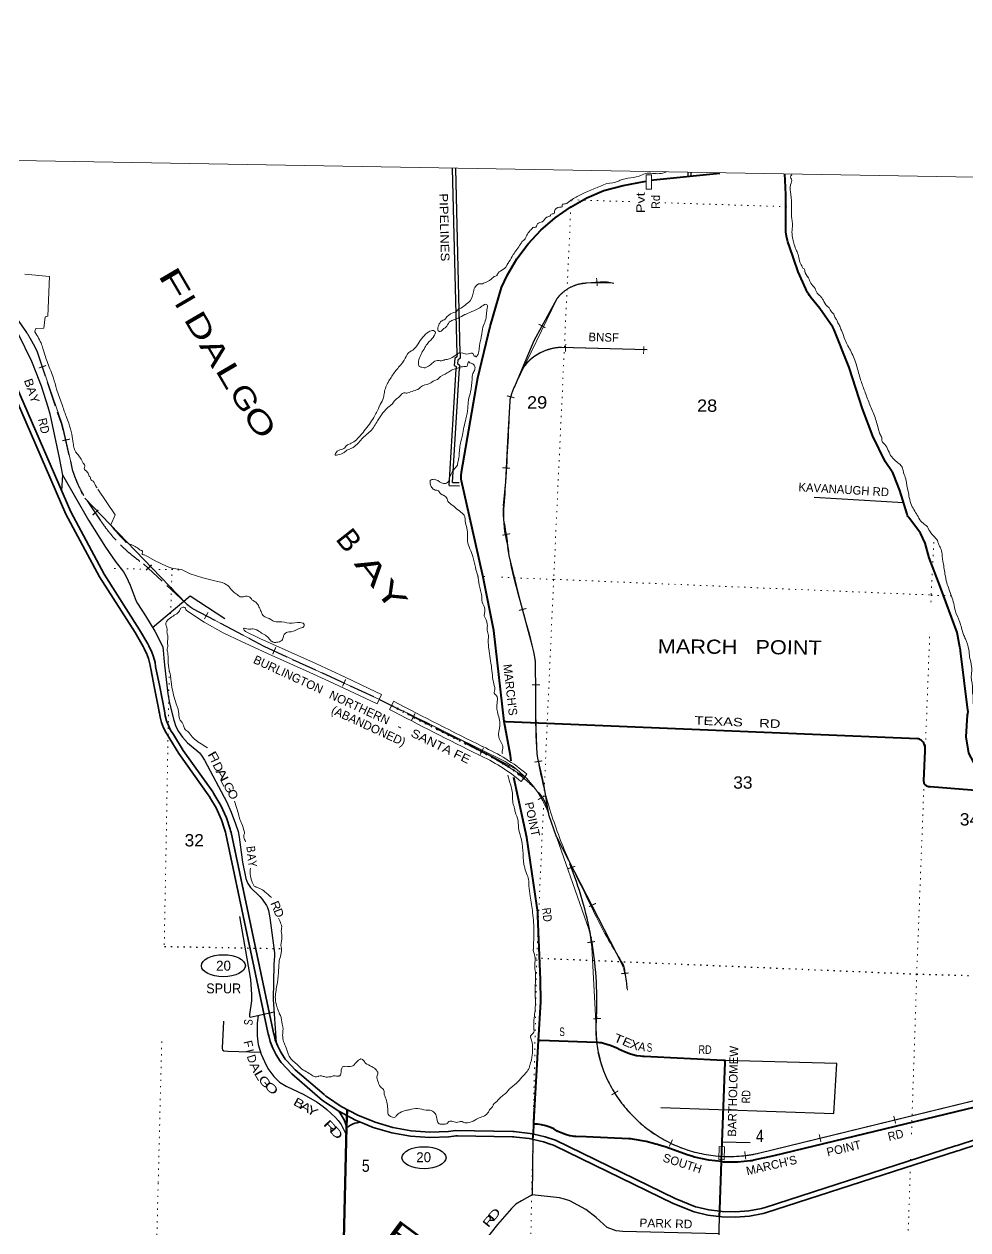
# Model space of a CAD drawing. Header units: feet. Extents: x -493433 to -244333, y 184684 to 373072.
# Drawn here: x -391363 to -377997, y 355747 to 372822 of the extents above; entities that cross this region are included whole.
import ezdxf
from ezdxf.enums import TextEntityAlignment as Align

# ---------------------------------------------------------------- set-up
doc = ezdxf.new("R2010")
doc.units = ezdxf.units.FT
doc.header["$LTSCALE"] = 60
doc.linetypes.add('DOTTED', pattern=[1.5, 0.3, -1.2])
doc.linetypes.add('LONG_DASHED', pattern=[7.5, 6, -1.5])
for name, color, linetype, lineweight in [('17', 7, 'Continuous', 25), ('23', 7, 'Continuous', 70), ('26', 7, 'Continuous', 40), ('27', 7, 'Continuous', 13), ('29', 7, 'Continuous', 25), ('30', 7, 'Continuous', 13), ('34', 7, 'Continuous', 13), ('39', 7, 'Continuous', 13), ('4', 7, 'Continuous', 13), ('41', 7, 'Continuous', 13), ('46', 7, 'Continuous', 25), ('6', 7, 'DOTTED', 25), ('63', 7, 'Continuous', 25), ('7', 7, 'DOTTED', 13)]:
    doc.layers.add(name, color=color, linetype=linetype, lineweight=lineweight)
doc.layers.add('42', color=7, linetype='Continuous')

msp = doc.modelspace()

# ---------------------------------------------------------------- linework, layer by layer
at = {"layer": '17'}
for centre, major_axis in [((-388541.35, 359487.64), (311.93, 0.65)), ((-385699.83, 356769.08), (311.92, 0.64))]:
    msp.add_ellipse(centre, major_axis=major_axis, ratio=0.500121, dxfattribs=at)
at = {"layer": '23', "lineweight": 35}
msp.add_line((-381851.57, 356074.11), (-381853.83, 356075.02), dxfattribs=at)
for points in [[(-386907.06, 357426.89), (-387136.11, 357581.06), (-387573.66, 357958.27), (-387724.37, 358118.68), (-387737.81, 358137.02), (-387794.27, 358225.31), (-387841.2, 358319.01), (-387878.08, 358417.11), (-387898.08, 358493.9), (-387905.74, 358523.29), (-387910.11, 358543.9), (-388506.81, 361357.03), (-388511.47, 361379), (-388520.56, 361407.03), (-388569.59, 361555.55), (-388645.21, 361723.25), (-388723.35, 361857.13), (-388743.12, 361891), (-388754.63, 361907.13), (-389172.71, 362492.92), (-389297.76, 362699.48), (-389313.89, 362726.13), (-389329.07, 362749.48), (-389353.27, 362786.81), (-389389.48, 362858), (-389418.05, 362932.58), (-389438.66, 363009.74), (-389447.16, 363063.63), (-389449.83, 363080.56), (-389456.38, 363113.63), (-389517.22, 363420.73), (-389570.49, 363692.6), (-389574.38, 363712.47), (-389579.41, 363742.6), (-389583.2, 363765.31), (-389602.47, 363840.71), (-389629.51, 363913.67), (-389651.66, 363958.41), (-389663.51, 363982.36), (-389678.39, 364008.41), (-389791.6, 364206.63), (-390294.73, 364994.48), (-390770.94, 365882.77), (-391546.2, 367669.43)], [(-384145.67, 357101.59), (-384198.12, 357113.65), (-384389.93, 357137.01), (-384422.1, 357140.92), (-384439.93, 357141.18), (-385251.54, 357152.81), (-385352.41, 357142), (-385616.37, 357132.93), (-385879.82, 357151.5), (-386139.89, 357197.5), (-386393.73, 357270.45), (-386638.55, 357369.52), (-386871.68, 357493.64), (-387065.56, 357624.57), (-387090.6, 357641.48), (-387115.56, 357663.02), (-387524.25, 358015.56), (-387640.38, 358139.1), (-387663.81, 358164.03), (-387681.44, 358189.1), (-387728.5, 358262.67), (-387771.88, 358349.3), (-387805.97, 358439.99), (-387824.1, 358509.6), (-387831.67, 358538.63), (-387836.11, 358559.6), (-388432.8, 361372.72), (-388438.11, 361397.75), (-388446.18, 361422.72), (-388499.09, 361583), (-388577.96, 361757.92), (-388660.1, 361898.63), (-388680.18, 361933.03), (-388691.31, 361948.63), (-389109.48, 362534.55), (-389248.18, 362763.66), (-389248.59, 362764.23), (-389287.73, 362824.59), (-389320.35, 362888.72), (-389346.08, 362955.91), (-389364.65, 363025.41), (-389375.85, 363096.48), (-389443, 363435.35), (-389500.25, 363727.61), (-389509.02, 363780.18), (-389530.25, 363863.25), (-389560.04, 363943.64), (-389585.79, 363995.65), (-389597.58, 364019.45), (-389612.54, 364045.65), (-389726.83, 364245.77), (-390229.42, 365032.77), (-390702.8, 365915.77), (-391478.04, 367700.79)], [(-386795.26, 357202.74), (-386803.56, 357227.74), (-386811.33, 357255.34), (-386831.55, 357306.1), (-386856.97, 357354.48), (-386887.3, 357399.93), (-386907.06, 357426.89)], [(-386600.07, 357272.44), (-386670.56, 357300.97), (-386791.37, 357365.3), (-386907.06, 357426.89)], [(-386795.26, 357202.74), (-386771.52, 357207.5), (-386768.22, 357210.21), (-386740.21, 357228.69), (-386710.42, 357244.15), (-386679.18, 357256.41), (-386646.83, 357265.34), (-386613.73, 357270.83), (-386600.07, 357272.44)], [(-377867.64, 356955.69), (-378095.56, 356881.8), (-378120.56, 356873.7), (-378145.56, 356866.04), (-380860.95, 355986.87), (-380894.49, 355979.11), (-381088.75, 355942.4), (-381285.79, 355926.19), (-381483.45, 355930.67), (-381679.55, 355955.78), (-381871.95, 356001.26), (-382172.33, 356121.21), (-383847.14, 356936.85), (-383867.77, 356946.9), (-383897.14, 356956.48), (-384006.04, 356991.98), (-384211.18, 357039.13), (-384395.14, 357061.54), (-384426.24, 357065.32), (-384445.14, 357065.59), (-385227.62, 357076.8), (-385248.24, 357077.1), (-385277.62, 357073.95), (-385345.86, 357066.63), (-385617.73, 357057.29), (-385889.08, 357076.42), (-386156.95, 357123.8), (-386418.4, 357198.93), (-386600.07, 357272.44)], [(-381853.83, 356075.02), (-382141.66, 356190.42), (-383839.02, 357017.04), (-383985.26, 357064.72), (-384145.67, 357101.59)], [(-381512.15, 356010.48), (-381478.66, 356006.17), (-381288.92, 356001.78), (-381099.77, 356017.25), (-380919.52, 356051.22), (-380889.09, 356058.62), (-380869.52, 356064.95), (-378172.62, 356936.81), (-378147.62, 356944.34), (-378122.62, 356952.45), (-377887.17, 357028.78), (-377619.31, 357085.52), (-377475.99, 357100.49)], [(-381512.15, 356010.48), (-381666.89, 356030.37), (-381851.57, 356074.12), (-381853.83, 356075.02)]]:
    msp.add_lwpolyline(points, dxfattribs=at)
at = {"layer": '23'}
for points in [[(-386795.26, 357202.74), (-386792.09, 357335.3), (-386789.34, 357449.8)], [(-387032.79, 354057.33), (-386992.34, 354111.93), (-386949.06, 354185.29), (-386913.7, 354262.77), (-386886.62, 354343.53), (-386868.13, 354426.67), (-386858.44, 354511.29), (-386857.88, 354571.45), (-386857.65, 354596.44), (-386857.05, 354621.45), (-386795.26, 357202.74)]]:
    msp.add_lwpolyline(points, dxfattribs=at)
at = {"layer": '26'}
for p, q in [((-379890.57, 368492.57), (-379911.79, 368533.12)), ((-381486.79, 356714.69), (-381485.86, 356740.54))]:
    msp.add_line(p, q, dxfattribs=at)
at = {"layer": '26', "lineweight": 13}
msp.add_line((-381517.58, 356926.66), (-381517.55, 356927.37), dxfattribs=at)
at = {"layer": '26'}
for points in [[(-382476.29, 370614.06), (-382449.78, 370616.8), (-381508.1, 370713.96)], [(-384562.14, 362944.84), (-384562.9, 362948.93), (-384710.88, 364235.59), (-384861.19, 364989.34), (-385015.39, 365682.65), (-385166.84, 366353.77), (-385171.24, 366373.28), (-385175.55, 366403.77), (-385175.71, 366419.55), (-385174.77, 366429.52), (-385167.74, 366471.19), (-385166.32, 366479.52), (-384939.49, 367812.28), (-384761.51, 368541.6), (-384604.37, 369094.08), (-384519.08, 369271.54), (-384382.91, 369499.1), (-384223.69, 369711.17), (-384043.18, 369905.44), (-383843.35, 370079.78), (-383626.39, 370232.28), (-383394.68, 370361.26), (-383150.76, 370465.31), (-382878.41, 370535.9), (-382579.55, 370593.89), (-382551.28, 370599.37)], [(-379911.79, 368533.11), (-380094.53, 368794.59), (-380218.95, 368952.82), (-380238.57, 368977.77), (-380254.8, 369002.82), (-380266.97, 369023.26), (-380281.87, 369048.3), (-380293.15, 369073.26), (-380401.49, 369313.04), (-380529.18, 369687.96), (-380537.58, 369712.65), (-380545.93, 369737.96), (-380553.1, 369759.71), (-380566.46, 369818.55), (-380573.6, 369878.47), (-380574.44, 369938.81), (-380574.85, 370404.13), (-380582.37, 370610.99), (-380588.93, 370698.19)], [(-379067.78, 366482.91), (-379166.32, 366629.29), (-379342.95, 366988.16), (-379490.41, 367376.41), (-379680.22, 367961.84), (-379890.57, 368492.56)], [(-379043.75, 366436.96), (-379056.33, 366457.89), (-379066.65, 366480.01), (-379067.8, 366482.91)], [(-378857.88, 365880.36), (-378961.07, 366217.02), (-379043.74, 366436.96)], [(-378835.27, 365833.98), (-378838.5, 365838.6), (-378846.41, 365851.82), (-378852.89, 365865.79), (-378857.87, 365880.37)], [(-377627.26, 361951.06), (-377840.91, 362232.73), (-377982.09, 362497.61), (-378023.37, 362729.06), (-378001.2, 363041.18), (-377999.38, 363056.67), (-377999.35, 363056.86), (-377994.68, 363087.08), (-377997.17, 363106.86), (-378102.83, 363948.3), (-378108.53, 363993.71), (-378109.41, 363998.3), (-378149.2, 364206.84), (-378389.38, 364860.46), (-378544.47, 365263.07), (-378601.01, 365469.78), (-378667.82, 365613.64), (-378835.27, 365833.97)], [(-377650.88, 361952.84), (-378530.99, 362019.17), (-378555.96, 362021.05), (-378580.99, 362031.76), (-378583.91, 362033.58), (-378590.67, 362038.85), (-378596.84, 362044.8), (-378602.36, 362051.36), (-378607.16, 362058.46), (-378611.19, 362066.03), (-378614.41, 362073.97), (-378616.78, 362082.21), (-378618.28, 362090.65), (-378618.89, 362099.2), (-378618.6, 362107.76), (-378603.16, 362531.98), (-378602.24, 362557.36), (-378601.98, 362581.98), (-378602.65, 362589.87), (-378605.25, 362603.5), (-378609.27, 362616.77), (-378614.65, 362629.56), (-378621.34, 362641.71), (-378629.26, 362653.09), (-378638.33, 362663.59), (-378648.45, 362673.08), (-378659.5, 362681.46), (-378671.37, 362688.64), (-378683.92, 362694.54), (-378697.02, 362699.09), (-378710.53, 362702.25), (-384536.87, 362943.79), (-384562.14, 362944.84)], [(-384463.69, 362390.22), (-384472.94, 362463.59), (-384562.14, 362944.84)], [(-384075.82, 358431.53), (-384043.79, 358975.63), (-384050.2, 359290.76), (-384085.94, 360194.75), (-384086.94, 360219.91), (-384089.66, 360244.75), (-384100.43, 360343.19), (-384244.35, 361303.62), (-384426.13, 362154.53)], [(-384145.81, 357242.48), (-384144.23, 357269.27), (-384075.82, 358431.53)], [(-381485.86, 356740.54), (-381436.14, 358121.62), (-381435.31, 358144.68), (-381460.24, 358145.89), (-382581.3, 358200.41), (-382602.36, 358201.44), (-382631.3, 358205.56), (-382689.24, 358213.8), (-382777.23, 358235.9), (-382862.42, 358267.08), (-382943.89, 358306.99), (-382955.58, 358313.62), (-383062.69, 358358.68), (-383158.68, 358387.69), (-383183.73, 358394.66), (-383208.68, 358396.21), (-383211.61, 358396.39), (-383236.51, 358399.72), (-383261.61, 358400.67), (-384053.77, 358430.69), (-384075.82, 358431.53)], [(-381486.79, 356714.69), (-381462.56, 356712.04), (-381256.55, 356711.2), (-381076.57, 356729.38), (-381051.49, 356731.91), (-381026.57, 356737.43), (-380742.14, 356800.48), (-377457.6, 357595.43)], [(-384156.47, 357026.55), (-384149.83, 357134.57), (-384145.79, 357219.27), (-384145.81, 357242.48)], [(-381486.79, 356714.69), (-381667.36, 356734.41), (-381868.7, 356778.07), (-381908.22, 356789.55), (-381941.22, 356799.14), (-381958.22, 356805.27), (-382286.51, 356923.76), (-382368.06, 356948.65), (-382391.05, 356955.67), (-382418.06, 356962.93), (-382551.64, 356998.86), (-382747.71, 357032.32), (-382772.63, 357036.58), (-382797.71, 357037.74), (-383404.41, 357065.91), (-383548.64, 357071.1), (-383573.63, 357072), (-383598.64, 357075.76), (-383635.91, 357081.36), (-383696.86, 357097.19), (-383755.83, 357119.3), (-383812.16, 357147.45), (-383861.01, 357178.34), (-383916.33, 357203.66), (-383973.99, 357223.07), (-384033.37, 357236.34), (-384093.81, 357243.32), (-384120.7, 357243.81), (-384145.81, 357242.48)], [(-381514.89, 355934.7), (-381511.15, 356038.17), (-381486.79, 356714.69)]]:
    msp.add_lwpolyline(points, dxfattribs=at)
at = {"layer": '26', "lineweight": 13}
for points in [[(-382551.28, 370599.37), (-382551.31, 370510.58), (-382551.31, 370485.45), (-382526.31, 370485.45), (-382501.3, 370485.45), (-382476.3, 370485.45), (-382476.3, 370510.58), (-382476.29, 370614.06)], [(-382551.28, 370599.37), (-382551.27, 370687.81), (-382476.28, 370687.8), (-382476.29, 370614.06)], [(-381442.65, 356923.48), (-381450.48, 356739.21), (-381525.41, 356742.4), (-381517.58, 356926.66)], [(-381442.8, 356923.49), (-381517.58, 356926.66), (-381517.73, 356926.67)]]:
    msp.add_lwpolyline(points, dxfattribs=at)
at = {"layer": '29'}
for p, q in [((-381963.71, 370721.78), (-381962.75, 370670.08)), ((-390818.92, 366436.03), (-390834.42, 366218.83)), ((-380174.26, 366122.42), (-378909.32, 366048.17)), ((-384156.47, 357026.55), (-384167.48, 356242.35)), ((-381078.19, 356980.89), (-381476.85, 356990.68)), ((-381632.09, 350998.15), (-381514.89, 355934.7))]:
    msp.add_line(p, q, dxfattribs=at)
for points in [[(-391827.15, 368731.18), (-391766.27, 368725.65), (-391727.68, 368717.07), (-391708.39, 368710.63), (-391646.22, 368672.03), (-391576.43, 368612.54), (-391532.6, 368566.93), (-391451.76, 368446.24), (-391257.83, 368048.97), (-391196.03, 367891.33), (-391123.14, 367700.45), (-391026.96, 367402.24), (-391000.94, 367305.81), (-390865.35, 366681.61), (-390818.92, 366436.03)], [(-390820.95, 366439.41), (-390449.8, 365799.3), (-390209.69, 365415.89), (-390075.79, 365217.25), (-389955.74, 365064.81), (-389919.42, 365001.27), (-389863.39, 364875.41), (-389775.79, 364651.67), (-389757.19, 364616.73), (-389646.37, 364441.19), (-389512.47, 364224.07), (-389415.5, 364043.91), (-389400.62, 363999.66), (-389394.19, 363958.91), (-389383.18, 363845.28), (-389376.8, 363743.18)], [(-389546.88, 364279.87), (-389013.37, 364724.92), (-388521.25, 364403.19)], [(-389376.8, 363743.18), (-389327.77, 363337.14), (-389302.01, 363203.95), (-389244.66, 362967.58), (-389216.27, 362875.8), (-389177.68, 362805.02), (-389121.94, 362725.67), (-389046.91, 362646.31), (-388916.14, 362534.77), (-388879.89, 362501.02), (-388851.83, 362464), (-388810.63, 362399.39), (-388492.03, 361803.48), (-388432, 361664.9), (-388367.36, 361498.6)], [(-388367.36, 361498.6), (-388330.88, 361387.33), (-388316.57, 361309.2), (-388270.4, 360953.5), (-388224.22, 360722.53), (-388210.81, 360683.84), (-388195.81, 360651.67), (-388154.96, 360597.8), (-388025.68, 360468.46), (-387992.15, 360430.75), (-387928.71, 360339.12), (-387914.98, 360310.65), (-387902.12, 360272.04), (-387882.54, 360168.2), (-387817.89, 359669.3), (-387818.51, 359628.62), (-387827.13, 359507.62), (-387836.36, 359008.72), (-387791.57, 358398.49)], [(-388312.55, 360185.07), (-388157.4, 359292.33), (-388143.26, 359078.46), (-388144.73, 358992.83), (-388170.52, 358796.52), (-388171.13, 358769.61), (-388161.14, 358758.18), (-387823.45, 358832.86)], [(-388048.38, 358783.12), (-388061.79, 358673.1), (-388063.93, 358589.44), (-388061.79, 358492.93), (-388055.36, 358411.43), (-388046.78, 358370.67), (-388008.2, 358235.56), (-387961.03, 358130.46), (-387913.87, 358033.95), (-387870.99, 357973.89), (-387828.11, 357920.27), (-387744.51, 357840.92), (-387652.32, 357783), (-387399.35, 357662.89), (-387210.7, 357555.66), (-387127.09, 357495.61), (-387077.79, 357452.71), (-386953.45, 357336.89), (-386917, 357294), (-386871.98, 357238.23), (-386803.38, 357096.67)], [(-388537.48, 358703.32), (-388559.15, 358321.35), (-388552.99, 358297.94), (-388535.57, 358284.89), (-388477.69, 358276.31), (-388016.07, 358263.12)], [(-382345.09, 357478.14), (-379896.4, 357394.74), (-379851.13, 358102.79), (-381435.31, 358144.68)], [(-384167.48, 356242.35), (-384318.54, 356159.47), (-384401.37, 356110.73), (-384459.85, 356052.23), (-384657.31, 355823.41), (-384839.05, 355596.02), (-384961.73, 355418.48), (-385020.15, 355294.31), (-385049.44, 355208.86), (-385103.18, 354838.04), (-385234.61, 353878), (-385239.48, 353795.12), (-385229.74, 353702.5), (-385187.66, 353532.28), (-385014.78, 352725.54), (-384941.01, 352452.05), (-384700.39, 351713.18)], [(-381520.71, 355689.43), (-382885.34, 355724.31), (-382978.54, 355735.35), (-383106.24, 355782.88), (-383261.08, 355922.49), (-383407.34, 356037.6), (-383632.09, 356158.73), (-383709.45, 356183.85), (-383782.54, 356203.35), (-384167.48, 356242.35)]]:
    msp.add_lwpolyline(points, dxfattribs=at)
at = {"layer": '34'}
for p, q in [((-391795.37, 369120.49), (-391328.08, 368456.57)), ((-383011.72, 369153.14), (-383397.05, 369157.71)), ((-383814.22, 368937.54), (-384402.8, 367716.61)), ((-391282.31, 368381.01), (-391211.55, 368253.06)), ((-391179.21, 368183.79), (-390824.77, 367156.05)), ((-390803.17, 367080.17), (-390679.93, 366517.44)), ((-390656.19, 366442.41), (-390539.81, 366167.91)), ((-390501.72, 366110.65), (-389065.84, 364616.21)), ((-383917.04, 361583.56), (-383365.44, 360006.68)), ((-382859.81, 359455.69), (-382819.48, 359141.04))]:
    msp.add_line(p, q, dxfattribs=at)
at = {"layer": '34', "lineweight": 25}
for p, q in [((-382538.4, 368208.45), (-383758.45, 368242.05)), ((-384522.47, 365461.26), (-384513.38, 365410.61)), ((-383822.97, 361315.01), (-383929.87, 361624.26)), ((-383822.97, 361315.01), (-382891.26, 359505.94)), ((-383335.09, 359897.11), (-383332.45, 359883.76))]:
    msp.add_line(p, q, dxfattribs=at)
for points in [[(-384403.52, 367713.09), (-384401.89, 367716.17), (-384139.83, 368340.1), (-383813.38, 368936.98), (-383809.03, 368942.69), (-383803.14, 368950.27), (-383797.08, 368957.67), (-383790.96, 368965.02), (-383784.61, 368972.28), (-383778.2, 368979.36), (-383771.68, 368986.35), (-383765, 368993.29), (-383758.2, 369000.02), (-383751.33, 369006.69), (-383744.3, 369013.2), (-383737.16, 369019.66), (-383729.94, 369025.91), (-383722.56, 369032.05), (-383715.12, 369038.1), (-383707.57, 369044.03), (-383699.9, 369049.74), (-383692.11, 369055.41), (-383684.26, 369060.91), (-383676.3, 369066.25), (-383668.27, 369071.43), (-383660.14, 369076.51), (-383651.93, 369081.47), (-383643.62, 369086.23), (-383635.23, 369090.87), (-383626.74, 369095.37), (-383618.18, 369099.75), (-383609.57, 369103.91), (-383600.88, 369107.96), (-383592.15, 369111.86), (-383583.29, 369115.59), (-383574.42, 369119.15), (-383565.44, 369122.62), (-383556.46, 369125.86), (-383547.35, 369129), (-383538.24, 369131.92), (-383529.08, 369134.72), (-383519.89, 369137.37), (-383510.59, 369139.85), (-383501.3, 369142.12), (-383491.98, 369144.29), (-383482.55, 369146.28), (-383473.18, 369148.11), (-383463.74, 369149.79), (-383454.23, 369151.23), (-383444.78, 369152.57), (-383435.26, 369153.75), (-383425.68, 369154.71), (-383416.14, 369155.56), (-383406.61, 369156.24), (-383396.99, 369156.71), (-383203.46, 369171.73), (-383107.04, 369170.43), (-383011.91, 369152.14)], [(-382538.38, 368209.45), (-383760.29, 368243.11), (-383762.9, 368243.02), (-383774.99, 368242.47), (-383787.18, 368241.66), (-383799.3, 368240.71), (-383811.37, 368239.47), (-383823.42, 368238.12), (-383835.54, 368236.47), (-383847.52, 368234.63), (-383859.46, 368232.61), (-383871.48, 368230.39), (-383883.35, 368227.87), (-383895.21, 368225.27), (-383907.01, 368222.38), (-383918.84, 368219.32), (-383930.5, 368216.05), (-383942.15, 368212.52), (-383953.73, 368208.86), (-383965.29, 368205), (-383976.7, 368200.87), (-383988.13, 368196.59), (-383999.44, 368192.12), (-384010.65, 368187.43), (-384021.75, 368182.54), (-384032.8, 368177.47), (-384043.79, 368172.26), (-384054.63, 368166.77), (-384065.4, 368161.14), (-384076.09, 368155.28), (-384086.69, 368149.28), (-384097.12, 368143.06), (-384107.46, 368136.71), (-384117.69, 368130.18), (-384127.82, 368123.41), (-384137.8, 368116.51), (-384147.73, 368109.42), (-384157.45, 368102.16), (-384167.11, 368094.71), (-384176.56, 368087.1), (-384185.95, 368079.36), (-384195.16, 368071.49), (-384204.28, 368063.39), (-384213.19, 368055.12), (-384221.97, 368046.78), (-384230.66, 368038.19), (-384239.15, 368029.54), (-384247.5, 368020.7), (-384255.68, 368011.66), (-384263.7, 368002.58), (-384271.59, 367993.33), (-384279.29, 367983.86), (-384286.84, 367974.35), (-384294.22, 367964.73), (-384301.42, 367954.9)], [(-384575.18, 365999.4), (-384539.82, 366341.97), (-384511.6, 366911.36), (-384480.35, 367480.83), (-384480.25, 367483.86), (-384480.06, 367487.75), (-384479.8, 367491.65), (-384479.46, 367495.54), (-384479.07, 367499.42), (-384478.62, 367503.29), (-384478.1, 367507.17), (-384477.48, 367511.02), (-384476.83, 367514.85), (-384476.1, 367518.71), (-384475.3, 367522.52), (-384474.44, 367526.32), (-384473.5, 367530.12), (-384472.51, 367533.89), (-384471.46, 367537.64), (-384470.3, 367541.38), (-384469.13, 367545.1), (-384467.88, 367548.78), (-384466.52, 367552.52), (-384466.12, 367554.18), (-384462.59, 367566.9), (-384458.81, 367579.5), (-384454.89, 367592.02), (-384450.69, 367604.57), (-384446.34, 367616.94), (-384441.74, 367629.27), (-384436.85, 367641.53), (-384431.86, 367653.66), (-384426.63, 367665.74), (-384421.11, 367677.76), (-384415.48, 367689.62), (-384409.65, 367701.4), (-384403.52, 367713.09)], [(-383926.2, 361607.76), (-384002.32, 362053.02), (-384041.11, 362227.63), (-384088.2, 362428.47), (-384095.83, 362495.1), (-384109.73, 362751.21), (-384113.97, 363007.53), (-384113.79, 363381.46), (-384119.33, 363755.36), (-384119.96, 363769.37), (-384121.02, 363784.94), (-384122.24, 363800.4), (-384123.72, 363815.84), (-384125.58, 363831.32), (-384142.57, 363930.8), (-384167.24, 364029), (-384337.25, 364662.39), (-384491.32, 365298.95), (-384513.38, 365411.39)], [(-381446.42, 356787.5), (-381404.95, 356786.48), (-381371.71, 356786.2), (-381338.24, 356786.59), (-381304.94, 356787.71), (-381271.73, 356789.21), (-381238.27, 356791.35), (-381205.13, 356794.01), (-381171.93, 356797.27), (-381138.73, 356801.31), (-381105.81, 356805.69), (-381072.81, 356810.66), (-381039.81, 356816.42), (-381007.09, 356822.52), (-380974.49, 356829.17), (-380964.05, 356831.56), (-375880.16, 358075.74), (-375681.56, 358119.63)], [(-383090.77, 357850.1), (-383077.77, 357824.47), (-383062.21, 357794.94), (-383046.33, 357765.69), (-383029.7, 357736.6), (-383012.79, 357707.97), (-382995.13, 357679.53), (-382977.2, 357651.54), (-382958.71, 357623.68), (-382939.73, 357596.32), (-382920.25, 357569.28), (-382900.44, 357542.52), (-382879.93, 357516.12), (-382859.08, 357489.99), (-382837.77, 357464.35), (-382816.13, 357438.99), (-382793.83, 357414.19), (-382771.21, 357389.65), (-382748.3, 357365.57), (-382724.87, 357341.81), (-382700.97, 357318.56), (-382676.56, 357295.62), (-382652.05, 357273.08), (-382626.88, 357251.11), (-382601.43, 357229.59), (-382575.65, 357208.34), (-382549.62, 357187.74), (-382522.9, 357167.51), (-382496.07, 357147.68), (-382468.83, 357128.55), (-382441.44, 357109.65), (-382413.38, 357091.28), (-382385.29, 357073.53), (-382356.89, 357056.23), (-382327.98, 357039.24), (-382298.88, 357023.09), (-382269.64, 357007.17), (-382239.97, 356991.95), (-382209.97, 356976.98), (-382179.95, 356962.81), (-382149.47, 356949.14), (-382118.88, 356935.9), (-382088.02, 356923.1), (-382056.95, 356911.14), (-382025.56, 356899.46), (-381994.1, 356888.37), (-381962.41, 356877.92), (-381930.67, 356868.09), (-381898.63, 356858.7), (-381866.51, 356849.74), (-381834.18, 356841.6), (-381801.75, 356833.89), (-381769.09, 356826.82), (-381736.32, 356820.17), (-381703.54, 356814.3), (-381670.66, 356808.85), (-381637.73, 356803.99), (-381604.55, 356799.79), (-381571.51, 356796.14), (-381448.99, 356786.37)]]:
    msp.add_lwpolyline(points, dxfattribs=at)
at = {"layer": '34'}
for points in [[(-388977.35, 364549.12), (-387969.69, 364014.95), (-386337.58, 363265.14), (-384548.42, 362379.18)], [(-383352.57, 359953.15), (-383323.44, 359750.42), (-383249.32, 358338.42)], [(-380964.28, 356832.55), (-375880.39, 358076.73), (-375673.5, 358122.45)]]:
    msp.add_lwpolyline(points, dxfattribs=at)
for centre, radius, start, end in [((-383373.55, 368607.9), 550.32, 92.44714, 143.20132), ((-391822.16, 368105.67), 606.01, 27.02328, 35.38336), ((-383737.51, 367359.11), 755.23, 152.00982, 165.13868), ((-384256.79, 367474.91), 224.62, 159.70614, 178.47905), ((-388201.84, 367861.62), 2716.16, 195.05614, 196.72054), ((-383895.4, 365869.39), 676.05, 178.19394, 185.72155), ((-388450.69, 365335.67), 946.58, 229.46892, 236.19466), ((-385009.11, 363720.28), 889.47, 2.25891, 7.16318), ((-392562.98, 348889.18), 15648.36, 57.99171, 65.87015), ((-385269.15, 361158.91), 1417.22, 17.43574, 59.43267), ((-382096.64, 360283.21), 1298.58, 192.29458, 194.72405), ((-383059.08, 359413.53), 203.68, 11.94705, 30.58608), ((-381377.62, 358697.44), 1910.15, 193.18034, 282.49723)]:
    msp.add_arc(centre, radius, start, end, dxfattribs=at)
at = {"layer": '34', "lineweight": 25}
for centre, radius, start, end in [((-383736.77, 367546.88), 695.63, 91.22881, 144.1471), ((-382713.89, 365913.07), 1864.16, 179.38171, 194.02613), ((-383092.87, 365908.87), 1485.04, 176.50508, 179.01627), ((-388936.08, 358846.47), 5698.69, 10.62409, 21.47875), ((-388208.09, 358987.85), 4957.27, 357.44319, 10.41209), ((-383302.07, 359327.87), 447.75, 17.71904, 23.43601), ((-381605.98, 358589.37), 1659.28, 173.86489, 207.09159)]:
    msp.add_arc(centre, radius, start, end, dxfattribs=at)
at = {"layer": '34', "linetype": 'DOTTED', "lineweight": 100}
for centre, radius, start, end in [((-358957.47, 415024.69), 58553.71, 242.31656, 243.70761), ((-385955.2, 360151.4), 2596.9, 49.86058, 65.99769)]:
    msp.add_arc(centre, radius, start, end, dxfattribs=at)
at = {"layer": '34'}
msp.add_ellipse((-402815.13, 328476.63), major_axis=(711.22, 38480.89), ratio=1, start_param=5.8019464, end_param=5.85553053, dxfattribs=at)
for points in [[(-384481.35, 367480.87), (-384540.82, 366342.06), (-384571.11, 365890.7)], [(-384568.08, 365801.99), (-384523.39, 365533.93), (-384492.31, 365298.76), (-384168.21, 364028.75), (-384126.58, 363831.19)], [(-384120.33, 363755.33), (-384114.98, 363007.53), (-384096.82, 362495.02)], [(-384089.2, 362428.34), (-384011.5, 362045.3), (-383901.51, 361652.47), (-383639.96, 360964), (-383422.95, 360514.66), (-383257.85, 360174.34), (-383059.29, 359806.72), (-382883.74, 359517.17)]]:
    msp.add_spline(points, degree=3, dxfattribs=at)
at = {"layer": '34', "lineweight": 25}
msp.add_spline([(-382875.56, 359464.13), (-382859.59, 359393.95), (-382834.79, 359269.39), (-382826.2, 359164.84)], degree=3, dxfattribs=at)
at = {"layer": '39'}
for p, q in [((-380492.43, 370689.09), (-380493.04, 370696.65)), ((-380325.63, 369324.78), (-380325.53, 369324.7)), ((-391063.22, 368678.31), (-391083.6, 368514.39)), ((-391062.81, 368673.37), (-391062.82, 368673.44)), ((-391212.58, 368473.8), (-391196.51, 368512.99)), ((-391083.75, 368516.25), (-391196.68, 368513.45)), ((-385205.19, 368163.86), (-385158.66, 368166.51)), ((-385286.78, 366502.8), (-385223.98, 366575.52)), ((-389250.85, 365112.43), (-389298.07, 365128.1)), ((-388559.58, 364915.74), (-388549.74, 364910.77)), ((-384841.46, 364450.05), (-384841.37, 364450.08)), ((-388226.73, 364223.44), (-388025.77, 364120.71)), ((-386303.38, 363330.3), (-386362.69, 363194.84)), ((-388385.07, 361819.5), (-388327.63, 361639.85)), ((-384148.9, 359734.59), (-384147.88, 359735.42))]:
    msp.add_line(p, q, dxfattribs=at)
for points in [[(-391063.06, 368679.07), (-391027.13, 368685.89), (-391005.73, 369248.51), (-391353.81, 369279.51)], [(-390330.46, 366253.37), (-390338.63, 366265.48), (-390353.71, 366289.2)], [(-390136.11, 365732.7), (-390074.17, 365873.58), (-390320.5, 366238.61)], [(-389298.07, 365128.1), (-389335.67, 365141.36), (-389517.62, 365225.54), (-389641.25, 365296.59)], [(-389251.23, 365112.78), (-389133.56, 365099.97), (-389012.23, 365037.88), (-388832.66, 364980.57), (-388659.88, 364936.68), (-388559.58, 364915.74)], [(-386361.91, 363194.68), (-386534.8, 363277), (-387048.12, 363519.23), (-387369.67, 363663.39), (-387864.42, 363886.07), (-388284.33, 364080.96), (-388545.09, 364200.19), (-388812.85, 364353.96), (-389064.32, 364517.29)], [(-388025.77, 364120.71), (-387667.59, 363962.96), (-387222.56, 363762.33), (-386816.76, 363574.49), (-386482.06, 363413.84), (-386303.69, 363331.05)]]:
    msp.add_lwpolyline(points, dxfattribs=at)
msp.add_arc((-388440.07, 367021.35), 2131.09, 217.19678, 226.18253, dxfattribs=at)
for points in [[(-383110.74, 370563.11), (-382947.04, 370598.88), (-382892.73, 370622.13), (-382852.54, 370630.4), (-382811.36, 370638.65), (-382654.62, 370669.66), (-382562.22, 370705.5), (-382363.02, 370705.27), (-382270.12, 370726.68)], [(-384952.59, 368115.97), (-384934.83, 368148.5), (-384924.71, 368185.69), (-384900.92, 368342.06), (-384884.67, 368410.2), (-384866.82, 368530.77), (-384831.75, 368620.53), (-384803.96, 368801.37), (-384800.94, 368833.58), (-384810.53, 368850.03), (-384879.91, 368825.97), (-384994.9, 368762.95), (-385103.34, 368715.88), (-385119.73, 368708.32), (-385214.12, 368658.8), (-385291.69, 368630.95), (-385341.09, 368600.2), (-385391.73, 368529.1), (-385428.91, 368502), (-385484.48, 368467.41), (-385498.22, 368479.96), (-385498.43, 368538.51), (-385483.07, 368578.41), (-385455.73, 368613.89), (-385400.29, 368644.45), (-385389.77, 368658.26), (-385298.72, 368730.1), (-385224.81, 368770.18), (-385216.31, 368784.04), (-385204.02, 368789.71), (-385136.22, 368827.96), (-385065.78, 368886.32), (-385047.07, 368903.9), (-384996.07, 369051.7), (-384989.34, 369073.7), (-384941.02, 369134.78), (-384926.66, 369142.4), (-384888.28, 369143.21), (-384857.71, 369152.35), (-384746.87, 369211.45), (-384689.03, 369254.05), (-384668.61, 369261.48), (-384662.13, 369275.42), (-384529.13, 369398.43), (-384526.93, 369404.42), (-384496.03, 369455.29), (-384436.18, 369557.52), (-384333.92, 369705.24), (-384304.38, 369746.71), (-384275.4, 369770.03), (-384245.17, 369833.69), (-384198.93, 369892.81), (-384169.58, 369928.22), (-384142.8, 369945.55), (-384128.74, 369943.09), (-384090.88, 369992.37), (-384058, 370011.53), (-384025.35, 370022.62), (-383958.76, 370087.15), (-383909.55, 370111.86), (-383905.07, 370125.85), (-383858.13, 370142.54), (-383850.26, 370173.07), (-383780.09, 370228.8), (-383742.39, 370236.56), (-383743.78, 370262.97), (-383694.16, 370277.08), (-383643.39, 370312.57), (-383619.61, 370329.23), (-383472.16, 370410.36), (-383110.74, 370563.11)], [(-380492.43, 370689.09), (-380508.35, 370656.83), (-380496.13, 370628.74), (-380507.78, 370548.21), (-380503.03, 370410.46), (-380494.04, 370230.48), (-380489.13, 370061.54), (-380480.65, 369981.13), (-380488.15, 369876.5), (-380475.56, 369776), (-380455.04, 369699.67), (-380425.42, 369613.33), (-380408.14, 369579.23), (-380356.98, 369413.55), (-380341.77, 369387.49), (-380333.61, 369368.42), (-380315.46, 369358.46), (-380308.3, 369334.36), (-380308.23, 369322.29), (-380255.45, 369230.04), (-380222.86, 369153.78), (-380162.12, 369077.66), (-380145.84, 369041.54), (-380125.54, 369005.44), (-380072.99, 368957.45), (-380048.64, 368917.35), (-379991.86, 368829.15), (-379955.46, 368793.13), (-379939.2, 368761.04), (-379897.73, 368717), (-379872.28, 368656.8), (-379847.94, 368619.71), (-379836.74, 368591.61), (-379806.27, 368536.45), (-379795.02, 368500.31)], [(-385223.98, 366575.52), (-385221.31, 366610.79), (-385210.59, 366660), (-385191.34, 366845.21), (-385171.21, 366928.78), (-385153.29, 367000.29), (-385133.5, 367114.94), (-385106.74, 367234.06), (-385079.88, 367384.63), (-385070.14, 367499.2), (-385040.45, 367615.58), (-385018.83, 367792.57), (-385006.25, 367872.94), (-384980.18, 367932.68), (-384977.41, 367956.83), (-384982.72, 367981.22), (-385000.19, 368003.98), (-385043.99, 368023.52), (-385051.93, 368027.81), (-385069.64, 368042.5), (-385089.79, 367978.53), (-385114.18, 367973.23), (-385191.19, 367963.54), (-385238.2, 367944.83), (-385309.53, 367922.85), (-385369.32, 367882.32), (-385488.67, 367809.35), (-385497.11, 367797.5), (-385552.3, 367775.01), (-385620.29, 367730.71), (-385748.96, 367682.26), (-385753.18, 367676.34), (-385827.15, 367634.25), (-385910.77, 367606.58), (-385943.35, 367597.51), (-385987.72, 367598.91), (-386041.65, 367552.15), (-386110.01, 367495.74), (-386152.03, 367442.56), (-386189.32, 367411.42), (-386357.2, 367204.7), (-386458.61, 367058.48), (-386535.29, 366994.27), (-386593.75, 366931.5), (-386722.4, 366818.44), (-386734.69, 366812.77), (-386808.47, 366776.73), (-386831.28, 366757.25), (-386919.18, 366721.65), (-386955.61, 366718.76), (-386927.65, 366774.42), (-386892.8, 366791.49), (-386819.14, 366823.5), (-386800.12, 366851.16), (-386767.23, 366870.32), (-386693.37, 366908.38), (-386622.82, 366970.78), (-386473.71, 367157.89), (-386410.23, 367252.81), (-386337.1, 367397.9), (-386330.62, 367411.82), (-386283.26, 367507.25), (-386267.28, 367567.32), (-386252.87, 367641.56), (-386222.02, 367725.39), (-386196.44, 367769.01), (-386156.02, 367836.38), (-386059.26, 367962.55), (-385998.4, 368037.36), (-385936.56, 368144.45), (-385930.13, 368156.36), (-385860.01, 368204.63), (-385784.59, 368293.11), (-385629.88, 368465.92), (-385566.79, 368482.11), (-385541.08, 368465.15), (-385561.16, 368403.2), (-385567.58, 368391.28), (-385644.94, 368304.88), (-385687.27, 368241.6), (-385771.16, 368074.64), (-385778.7, 368026.42), (-385754.3, 367967.1), (-385732.17, 367964.39), (-385696.12, 367955.19), (-385653.33, 367967.97), (-385595.49, 368010.57), (-385545.9, 368047.37), (-385509.17, 368060.35), (-385460.95, 368052.78), (-385416.15, 368065.51), (-385403.92, 368069.15), (-385342.99, 368081.37), (-385258.75, 368129.2), (-385205.19, 368163.86), (-385196.42, 368166.78)], [(-379795.04, 368504.33), (-379780.79, 368473.23), (-379735.89, 368347.76), (-379650.55, 368183.27), (-379573.08, 367986.56), (-379515.7, 367785.72), (-379458.54, 367625.11), (-379393.27, 367452.47), (-379319.94, 367275.86), (-379262.6, 367083.06), (-379242.15, 367018.8), (-379213.69, 366962.63)], [(-391212.19, 368474.45), (-391211.91, 368469.82), (-391210.89, 368465.81), (-391209.3, 368463.55)], [(-391209.3, 368463.55), (-391114.8, 368283.18), (-391093.35, 368215.68), (-391027.19, 368018.19), (-390948.43, 367808.25), (-390902.53, 367653.24), (-390828.77, 367443.27), (-390767.74, 367268.29), (-390732.16, 367170.82), (-390688.75, 367013.28), (-390668.05, 366888.18), (-390655.12, 366813.12)], [(-385158.66, 368166.51), (-385070.31, 368151.54), (-385005.72, 368151.53), (-384980.44, 368120.46), (-384974.26, 368124.3), (-384964.61, 368109.87), (-384952.6, 368118.59)], [(-379213.69, 366962.63), (-379204.34, 366901.03), (-379190.59, 366888.48), (-379090.97, 366715.76), (-379020.75, 366636.82), (-378957.77, 366584.37), (-378921.01, 366532.73), (-378906.94, 366465.66), (-378877.16, 366383.96), (-378875.47, 366373.82), (-378842.33, 366205.2), (-378826.86, 366117.9), (-378793.94, 366007.84), (-378702, 365847.46), (-378647.96, 365767.03), (-378584.87, 365718.6), (-378536.76, 365642.39), (-378464.76, 365555.33), (-378427.82, 365509.75), (-378415.08, 365464.93), (-378382.79, 365399.3), (-378360.97, 365321.9), (-378355.52, 365236.93), (-378352.05, 365218.65), (-378321.43, 365033.97), (-378294.99, 364909.98), (-378265.34, 364824.25), (-378197.1, 364616.17), (-378174.13, 364510.46), (-378114.08, 364363.21), (-378059.2, 364179.77), (-378032.91, 364116.36), (-377983.14, 363963.38), (-377972.27, 363858.05), (-377944.13, 363723.91), (-377944.79, 363637.12), (-377948.74, 363574.66), (-377929.91, 363400.43), (-377931.36, 363354.05), (-377929.53, 363347.93), (-377922.93, 363234.66), (-377924.17, 363195.06)], [(-390631.13, 366760.53), (-390641.09, 366780.19), (-390648.85, 366799.85), (-390651.61, 366810.13)], [(-390353.76, 366289.31), (-390403.13, 366360.14), (-390413.09, 366364.48), (-390429.87, 366409.43), (-390441.66, 366419.89), (-390450.87, 366448.44), (-390485.74, 366495.98), (-390511.09, 366525.04), (-390503.92, 366561.15), (-390524.8, 366604.21), (-390592.02, 366715.35), (-390597.88, 366721.58), (-390634.68, 366767.54)], [(-384847.36, 364443.16), (-384846.47, 364572.92), (-384868.13, 364612.55), (-384881.27, 364722.32), (-384898.96, 364803.82), (-384917.69, 364884.27), (-384938.22, 365007.6), (-384972.35, 365130.85), (-385007.5, 365284.66), (-385081.56, 365501), (-385083.91, 365555.58), (-385086.9, 365654.61), (-385116, 365787.55), (-385123.21, 365851.59), (-385175.86, 365911.79), (-385258.63, 365976.98), (-385270.34, 365989.46), (-385353.12, 366054.65), (-385379.61, 366112.01), (-385402.99, 366138.99), (-385476.3, 366183.7), (-385495.54, 366214.58), (-385539.66, 366224.04), (-385588.95, 366261.94), (-385606.17, 366292.76), (-385599.76, 366369.28), (-385581.49, 366372.75), (-385557.17, 366376.02), (-385453.73, 366326.34), (-385393.42, 366318.38), (-385366.76, 366331.68), (-385345.66, 366361.3), (-385345.47, 366367.35), (-385327.47, 366427.35), (-385295.17, 366492.96), (-385286.78, 366502.8), (-385284.96, 366496.67)], [(-389691.3, 365328.56), (-389690.18, 365364.87), (-389704.17, 365369.34), (-389741.8, 365392.74), (-389882.81, 365467.82), (-389914.84, 365483.69)], [(-389650.94, 365299.94), (-389653.73, 365303.15), (-389691.73, 365314.44), (-389691.3, 365328.56)], [(-388549.74, 364910.77), (-388499.95, 364885.61), (-388458.6, 364852), (-388402.11, 364785.63), (-388344.87, 364743.45), (-388317.31, 364720.38), (-388287.32, 364711.36), (-388226.5, 364719.54), (-388152.64, 364693), (-388137.19, 364670.3), (-388103.52, 364649.06), (-388066.14, 364617.6), (-388029.69, 364555.89), (-387999.61, 364484.28), (-387954.84, 364430.38), (-387948.86, 364428.18), (-387841.51, 364374.33), (-387817.63, 364363.49), (-387712.88, 364356.16), (-387568.12, 364337.48), (-387416.62, 364340.8), (-387404.77, 364332.35), (-387397.45, 364307.89), (-387416.53, 364278.2), (-387453.21, 364267.25), (-387579.92, 364216.72), (-387648.87, 364206.77), (-387671.6, 364189.31), (-387688.61, 364161.58), (-387690.94, 364151.56), (-387714.86, 364095.78), (-387788.4, 364067.81), (-387806.61, 364066.36), (-387864.53, 364086.35), (-387901.54, 364129.91), (-388033.98, 364220.88), (-388081.51, 364250.64), (-388121.66, 364257.96), (-388184.3, 364255.88), (-388254.82, 364260.12), (-388245.04, 364238.54), (-388226.73, 364223.44)], [(-389064.32, 364517.29), (-389099.22, 364567.26), (-389133.81, 364558.26), (-389150.44, 364542.63), (-389154.85, 364530.65), (-389271.02, 364429.32), (-389341.58, 364366.92), (-389350.02, 364355.07), (-389355.3, 364314.86), (-389340.47, 364272), (-389338.74, 364197.24), (-389326.12, 364148.4), (-389332.82, 364061.79), (-389328.46, 364007.14), (-389337.59, 363973.11), (-389329.05, 363922.37), (-389327.42, 363910.21), (-389322.75, 363837.18), (-389321.57, 363772.73), (-389300.89, 363636.98), (-389291.96, 363603.09), (-389282.74, 363516.66), (-389253.85, 363350.67), (-389221.22, 363230.54), (-389175.29, 363083.74), (-389162.2, 362984.39), (-389139.13, 362947.33), (-389098.89, 362877.42), (-389089.75, 362846.86), (-389046.62, 362805.12), (-389040.7, 362800.9), (-388984.39, 362728.47), (-388945.12, 362692.92), (-388765.43, 362572.16)], [(-384590, 362491.1), (-384593.89, 362505.14), (-384586.81, 362551.21), (-384582.56, 362574.03), (-384640.47, 362725.26), (-384625.27, 362890.32), (-384660.75, 363083.26), (-384669.55, 363162.71), (-384686.1, 363326.86), (-384706.08, 363345.58), (-384699.96, 363374.9), (-384712.03, 363481.53), (-384728.18, 363568.27), (-384741.44, 363701.05), (-384782.65, 363977), (-384789.36, 364059.6), (-384790.54, 364083.65), (-384790.6, 364094.11), (-384787.79, 364163.31), (-384803.64, 364238.5), (-384802.98, 364325.3), (-384847.36, 364443.16)], [(-384150.38, 359739.66), (-384143.7, 359960.42), (-384160.87, 360239.61), (-384196.63, 360474.26), (-384214.13, 360619.04), (-384217.13, 360691.72), (-384236.37, 360768.5), (-384273.53, 360874.48), (-384318.07, 361269.6), (-384356.12, 361410.09), (-384368.26, 361539.68), (-384407.97, 361667.72), (-384421.9, 361731.45), (-384434.68, 361774.27), (-384450.33, 361954.12), (-384471.72, 362045.64), (-384513.25, 362186.33)], [(-388325.75, 361635.76), (-388313.31, 361580.86), (-388279.56, 361497.02), (-388248.4, 361395.1), (-388243.34, 361362.64), (-388250.07, 361340.64), (-388251.07, 361308.38), (-388226.16, 361244.3)], [(-388158.97, 360870.22), (-388158.98, 360760.39), (-388120.26, 360642.08), (-388096.99, 360611.06), (-388081.04, 360604.51), (-388073.1, 360600.22), (-388025.2, 360582.57), (-387952.02, 360533.83), (-387858.9, 360455.83)], [(-387761.37, 360163.16), (-387725.8, 360080.56), (-387714.95, 360039.84), (-387720.23, 359999.64), (-387711.12, 359902.45), (-387725.18, 359773.68), (-387720.32, 359735.16), (-387736.47, 359604.45), (-387752.33, 359548.42), (-387752.77, 359534.3), (-387761.35, 359387.19), (-387783.08, 359206.18), (-387805, 359019.11), (-387782.22, 358907.37), (-387752.44, 358825.68), (-387748.71, 358815.46)], [(-386212.04, 357396.42), (-386196.65, 357371.71), (-386100.42, 357350.51), (-386085.62, 357372.26), (-386040.13, 357407.17), (-385960.43, 357438.98), (-385905.6, 357449.37), (-385790.04, 357465.93), (-385669.61, 357443.97), (-385617.24, 357440.3), (-385551.69, 357405.94), (-385523.19, 357348.53), (-385493.72, 357256.75), (-385471.92, 357243.96), (-385425.41, 357246.53), (-385419.37, 357246.34), (-385380.99, 357247.15), (-385347.6, 357282.44), (-385289.12, 357280.6), (-385218.72, 357272.33), (-385188.11, 357283.49), (-385157.92, 357280.52), (-385134.16, 357265.64), (-385083.75, 357264.06), (-384981.73, 357299.21), (-384957.03, 357314.58), (-384811.49, 357386.72), (-384788.37, 357416.27), (-384767.02, 357453.96), (-384723.18, 357501.03), (-384718.65, 357517.05), (-384652, 357583.59), (-384647.78, 357589.51), (-384533.63, 357690.91), (-384493.82, 357738.1), (-384390.25, 357823.67), (-384314.97, 357908.12), (-384239.75, 357990.54), (-384216.39, 358028.17), (-384200.78, 358076.12), (-384165.85, 358226.44), (-384164.36, 358274.85), (-384168.56, 358400.15), (-384177.65, 358432.73), (-384190.01, 358489.65), (-384143.84, 358546.74), (-384143.23, 358586.98), (-384139.39, 358749.13), (-384121.1, 358955.85), (-384127.41, 359143.8), (-384125.7, 359423.9), (-384131.65, 359463.08), (-384126.57, 359589.16), (-384152.62, 359702.91)], [(-384152.62, 359702.91), (-384152.34, 359716.64), (-384149.79, 359727.12), (-384150.35, 359733.91), (-384150.38, 359739.66)], [(-387748.78, 358813.45), (-387731.5, 358784.65), (-387707.07, 358660.73), (-387698.11, 358624.11), (-387701.84, 358503.09), (-387688.45, 358413.85), (-387662.15, 358350.44), (-387625.18, 358240.26), (-387592.71, 358180.69), (-387471.16, 358063.82), (-387428.04, 358022.09), (-387342.71, 357974.99), (-387205.18, 357918.19), (-387192.9, 357923.86), (-387150.43, 357926.56), (-387104.36, 357915.02), (-387025.65, 357914.56), (-387015.5, 357916.27), (-386974.73, 357929.12), (-386906.23, 357924.95), (-386893.95, 357930.61), (-386878.95, 357958.41), (-386853.78, 358054.52), (-386788.95, 358062.58), (-386705.89, 358072.08), (-386668.47, 358107.24), (-386610.27, 358161.94), (-386579.83, 358167.05), (-386562.11, 358152.35), (-386527.12, 358108.86), (-386441.79, 358061.77), (-386433.84, 358057.48), (-386374.84, 358007.18), (-386353.84, 357968.16), (-386358.62, 357944.08), (-386365.54, 357916.03), (-386353.36, 357853.07), (-386315.46, 357773.14), (-386266.66, 357719.12), (-386262.17, 357668.51), (-386245.52, 357619.54), (-386212.68, 357440.85), (-386212.04, 357396.42)]]:
    msp.add_spline(points, degree=3, dxfattribs=at)
at = {"layer": '4'}
msp.add_lwpolyline([(-489136.84, 372822.34), (-458570.27, 372170.54), (-428002.84, 371560.78), (-397434.59, 370993.07), (-366865.58, 370467.41), (-336295.9, 369983.8), (-305725.57, 369542.24), (-275154.66, 369142.74), (-244583.22, 368785.28), (-246606.46, 184933.95), (-277430.78, 185294.37), (-308254.58, 185697.19), (-339077.78, 186142.4), (-369900.35, 186630.01), (-400722.22, 187160.02), (-431543.33, 187732.42), (-462363.63, 188347.22), (-493183.05, 189004.41)], close=True, dxfattribs=at)
msp.add_lwpolyline([(-489136.84, 372822.34), (-458570.27, 372170.54), (-428002.84, 371560.78), (-397434.59, 370993.07), (-366865.58, 370467.41), (-336295.9, 369983.8), (-305725.57, 369542.24), (-275154.66, 369142.74), (-244583.22, 368785.28), (-246606.46, 184933.95), (-277430.78, 185294.37), (-308254.58, 185697.19), (-339077.78, 186142.4), (-369900.35, 186630.01), (-400722.22, 187160.02), (-431543.33, 187732.42), (-462363.63, 188347.22), (-493183.05, 189004.41)], close=True, dxfattribs=at)
at = {"layer": '46'}
for p, q in [((-385230.82, 368149.17), (-385295.91, 370779.31)), ((-385186.14, 368162.63), (-385250.87, 370778.52)), ((-381921.18, 370721.05), (-381919.93, 370675.46)), ((-385342.43, 366289.13), (-385242.82, 367938.91)), ((-385294.71, 366332.92), (-385196.92, 367952.38)), ((-385342.43, 366289.13), (-385199.22, 366285.44)), ((-385294.71, 366332.92), (-385200.62, 366330.5))]:
    msp.add_line(p, q, dxfattribs=at)
for points in [[(-385230.82, 368149.17), (-385233.3, 368112.75), (-385264.3, 368087.15), (-385272.38, 367988.76), (-385242.73, 367973.94), (-385242.82, 367938.91)], [(-385186.14, 368162.63), (-385189.72, 368090.38), (-385221.01, 368064.54), (-385225.04, 368015.41), (-385195.56, 367992.81), (-385197.82, 367938.79)]]:
    msp.add_lwpolyline(points, dxfattribs=at)
at = {"layer": '6'}
msp.add_line((-389374.73, 359760.87), (-387720.51, 359730.49), dxfattribs=at)
msp.add_lwpolyline([(-384127.36, 359598.21), (-378723.93, 359370.42), (-376407.75, 359306.65)], dxfattribs=at)
at = {"layer": '63', "linetype": 'LONG_DASHED'}
msp.add_line((-390450.8, 366044.84), (-390283.87, 365797.35), dxfattribs=at)
at = {"layer": '63', "lineweight": 13}
for p, q in [((-386190.5, 363118.27), (-386129.35, 363233.58)), ((-384241.64, 362198.49), (-384325.21, 362098.22))]:
    msp.add_line(p, q, dxfattribs=at)
at = {"layer": '63', "linetype": 'LONG_DASHED'}
for points in [[(-391796.22, 369119.92), (-391328.91, 368455.98), (-391322.83, 368447.31), (-391316.98, 368438.55), (-391311.27, 368429.69), (-391305.64, 368420.71), (-391300.23, 368411.65), (-391295.02, 368402.51), (-391289.85, 368393.25), (-391284.93, 368383.92), (-391283.21, 368380.53), (-391212.45, 368252.6), (-391180.15, 368183.4), (-390839.72, 367170.66), (-390819.21, 367097.79), (-390811.51, 367070.15), (-390680.91, 366517.17), (-390667.17, 366473.74)], [(-389670.32, 365180.15), (-389066.53, 364615.47), (-389053.83, 364604.73), (-389040.99, 364594.37), (-389027.97, 364584.24), (-389014.75, 364574.19), (-389001.36, 364564.47), (-388987.86, 364555.04), (-388977.88, 364548.25), (-387970.14, 364014.04), (-386338.02, 363264.22), (-384736.33, 362444.32)]]:
    msp.add_lwpolyline(points, dxfattribs=at)
at = {"layer": '63', "lineweight": 13}
for centre, radius, start, end in [((-390308.48, 366593.73), 379.21, 191.60592, 203.51759), ((-358957.47, 415024.69), 58486.48, 242.31656, 243.70761), ((-358957.47, 415024.69), 58616.48, 242.31656, 243.70761), ((-385950.32, 360161.17), 2659.67, 50.00897, 65.99769), ((-385957.15, 360164.11), 2529.67, 49.86058, 65.99769)]:
    msp.add_arc(centre, radius, start, end, dxfattribs=at)
at = {"layer": '63', "linetype": 'LONG_DASHED'}
for centre, radius, start, end in [((-389172.8, 366959.62), 1571.66, 197.97063, 215.59464), ((-388442.8, 367013.98), 2206.75, 213.45769, 236.20259), ((-385940.3, 360166.88), 2575.71, 44.74379, 62.12231), ((-384539.68, 361537.95), 615.89, 8.05681, 45.87229)]:
    msp.add_arc(centre, radius, start, end, dxfattribs=at)
at = {"layer": '7'}
for p, q in [((-383615.03, 370332.35), (-383863.47, 364956.54)), ((-383611.42, 370334.8), (-382719.17, 370306.07)), ((-382290.45, 370292.25), (-380494.23, 370234.37)), ((-378515.73, 364748.29), (-378472.83, 365565.09)), ((-390086.41, 365111.88), (-389122.36, 365094.24)), ((-389267.29, 365117.89), (-389289.94, 364412.65)), ((-384837.4, 365000.74), (-384937.72, 365005.18)), ((-383863.47, 364957.66), (-384624.25, 364991.31)), ((-383863.47, 364956.54), (-384104.02, 359597.53)), ((-383862.36, 364959.9), (-378516.8, 364738.2)), ((-378515.71, 364743.81), (-378519.79, 364637.31)), ((-378515.66, 364735.96), (-378233.02, 364727.02)), ((-378538.6, 364146.29), (-378721.68, 359368.2)), ((-389307.57, 363670.82), (-389378.48, 359762.22)), ((-384207.04, 354699.27), (-384102.9, 359596.42)), ((-378720.57, 359371.56), (-378797.13, 357061.6)), ((-389413.81, 358414.16), (-389464.55, 356411.02)), ((-378807.55, 356747.45), (-378894.67, 354118.47)), ((-389464.55, 356411.02), (-389515.66, 354392.79))]:
    msp.add_line(p, q, dxfattribs=at)

# ---------------------------------------------------------------- texts
at = {"layer": '17'}
for rotation, p in [(0.305, (-388643.61, 359417.32)), (0.304, (-385809.25, 356705.03))]:
    msp.add_text('20', height=141.2, rotation=rotation, dxfattribs=at).set_placement(p)
at = {"layer": '17', "width": 0.95}
msp.add_text('SPUR', height=140, dxfattribs=at).set_placement((-388536.28, 359097.14), align=Align.CENTER)
at = {"layer": '27'}
for s, height, rotation, width, p in [('Pvt', 121.1, 90.302, 1.25, (-382571.72, 370147.26)), ('Rd', 121.1, 90.302, 0.95, (-382356.81, 370205.81)), ('TEXAS    RD', 120, 357.626, 1.3, (-381870.2, 362903.3)), ('RD', 121, 276.341, 0.85, (-384027.92, 360302.24)), ('S', 121, 0.303, 0.7, (-383781.16, 358492.21)), ('T', 121, 337.606, 1.3, (-383024.73, 358422.01)), ('E', 121, 335.682, 1.2, (-382904.34, 358375.2)), ('X', 121, 339.809, 1.15, (-382793.68, 358330.29)), ('A', 121, 349.438, 0.95, (-382673.55, 358291.45)), ('S', 121, 359.298, 0.7, (-382544.86, 358270.29)), ('RD', 121, 359.302, 0.8, (-381813.7, 358241.19)), ('RD', 121, 88.591, 0.8, (-381081.17, 357538.08)), ('RD', 121, 13.807, 0.95, (-379113.5, 357005.05))]:
    msp.add_text(s, height=height, rotation=rotation, dxfattribs=dict(at, width=width)).set_placement(p)
for s, rotation, p in [("MARCH'S", 276.478, (-384578.79, 363752.29)), ('POINT', 281.861, (-384274.99, 361791.95)), ('BARTHOLOMEW', 88.591, (-381279.82, 357065.4)), ('POINT', 13.251, (-379981.97, 356786.59)), ('SOUTH', 342.149, (-382328.6, 356719.41)), ("MARCH'S", 13.252, (-381121.27, 356519.38))]:
    msp.add_text(s, height=121, rotation=rotation, dxfattribs=at).set_placement(p)
at = {"layer": '29'}
msp.add_text('KAVANAUGH RD', height=120, rotation=356.641, dxfattribs=at).set_placement((-380399.54, 366209.12))
at = {"layer": '30'}
for s, height, rotation, width, p in [('BAY', 121.1, 288.58, 1.1, (-391367.76, 367778.6)), ('RD', 121.1, 283.288, 0.95, (-391167.99, 367227.5)), ('F', 121, 300.026, 1.45, (-388768.67, 362484.05)), ('D', 121, 296.24, 1.15, (-388698.07, 362336.78)), ('A', 121, 301.6, 1.45, (-388654.62, 362239.01)), ('L', 121, 296.867, 1.45, (-388594.1, 362132.57)), ('G', 121, 302.095, 1.2, (-388551.62, 362043.29)), ('O', 121, 296.006, 1.1, (-388490.74, 361950.5)), ('B', 121, 277.24, 0.85, (-388216.48, 361174.23)), ('A', 121, 277.542, 0.9, (-388207.09, 361067.73)), ('Y', 121, 276.043, 0.85, (-388191.71, 360971.72)), ('R', 121, 293.037, 1.1, (-387877.82, 360374.85)), ('D', 121, 291.575, 1.05, (-387833.1, 360270.43)), ('S', 121, 84.8, 0.8, (-388130.68, 358639.02)), ('A', 121, 295.839, 1.3, (-388174.66, 358089.1)), ('L', 121, 300.046, 1.55, (-388113.32, 357967.94)), ('G', 121, 308.812, 1.4, (-388056.48, 357876.43)), ('O', 121, 317.029, 1.55, (-387973.2, 357777.07)), ('B', 121, 331.045, 1.35, (-387562.38, 357524.97)), ('A', 121, 331.029, 1.35, (-387466.47, 357467.81)), ('Y', 121, 328.586, 1.4, (-387376.42, 357418.8)), ('R', 121, 314.053, 1.65, (-387134.3, 357237.47)), ('D', 121, 312.374, 1.6, (-387048.09, 357150.98)), ('PARK RD', 120, 358.536, 1.05, (-382649.65, 355788.31))]:
    msp.add_text(s, height=height, rotation=rotation, dxfattribs=dict(at, width=width)).set_placement(p)
for s, rotation, p in [('I', 294.584, (-388725.01, 362392.75)), ('F', 282.671, (-388256.46, 358414.95)), ('I', 283.456, (-388234.96, 358290.58)), ('D', 287.186, (-388211.14, 358207.34))]:
    msp.add_text(s, height=121, rotation=rotation, dxfattribs=at).set_placement(p)
for s, rotation, width, p in [('D', 49.207, 1.55, (-384659.35, 355928.19)), ('R', 51.367, 1.45, (-384736.47, 355836.48))]:
    msp.add_text(s, height=120, rotation=rotation, dxfattribs=dict(at, width=width)).set_placement(p, align=Align.CENTER)
at = {"layer": '34'}
for rotation, p in [(4.378, (-383246.99, 369115.74)), (61.262, (-383979.77, 368521.3)), (358.361, (-383695.92, 368182.17)), (358.36, (-382589.6, 368149.64)), (74.476, (-384418.5, 367529.53)), (87.101, (-384481.09, 366534.03)), (281.5, (-384588.31, 365584.44)), (284.963, (-384356.18, 364518.88)), (270.785, (-384169.53, 363466.44)), (279.274, (-384135.06, 362371.48)), (295.846, (-383365.04, 360323.81)), (278.115, (-383386.75, 359815.07)), (275.792, (-382909.41, 359374.86)), (272.943, (-383302.66, 358735.69)), (301.76, (-383043.54, 357658.01)), (13.689, (-379020.44, 357253.25)), (13.69, (-380077.36, 356993.55)), (334.664, (-382227.16, 356925.97)), (7.505, (-381143.08, 356747.83))]:
    msp.add_text('I', height=111, rotation=rotation, dxfattribs=at).set_placement(p, align=Align.CENTER)
msp.add_text('BNSF', height=121, rotation=358.422, dxfattribs=at).set_placement((-383371.55, 368333.32))
at = {"layer": '34', "width": 0.95}
msp.add_text('I', height=111, rotation=289.218, dxfattribs=at).set_placement((-383663.1, 360860.91), align=Align.CENTER)
at = {"layer": '41'}
for s, rotation, width, p in [('F', 300.333, 1.8, (-389473.73, 369268.7)), ('I', 300.338, 1.25, (-389245.66, 368878.95)), ('D', 300.334, 1.45, (-389109.06, 368645.52)), ('A', 300.335, 1.45, (-388890.6, 368272.22)), ('L', 300.333, 1.55, (-388663.16, 367923.74)), ('G', 300.335, 1.25, (-388466.74, 367619.84)), ('O', 308.274, 1.45, (-388283.32, 367273.1)), ('A', 308.269, 1.7, (-386700.03, 365179.39)), ('Y', 308.274, 1.6, (-386414.44, 364815.59))]:
    msp.add_text(s, height=302.6, rotation=rotation, dxfattribs=dict(at, width=width)).set_placement(p)
msp.add_text('B', height=302.6, rotation=308.273, dxfattribs=at).set_placement((-386962.11, 365526.48))
at = {"layer": '42'}
for s, height, rotation, width, p in [('MARCH   POINT', 200, 359.5, 1.15, (-382390.22, 363912.75)), ('F', 302.6, 323.399, 1.65, (-386260.63, 355664.74))]:
    msp.add_text(s, height=height, rotation=rotation, dxfattribs=dict(at, width=width)).set_placement(p)
at = {"layer": '46', "width": 1.15}
msp.add_text('PIPELINES', height=121.1, rotation=271.417, dxfattribs=at).set_placement((-385483.21, 370423.83))
at = {"layer": '63'}
for rotation, width, p in [(288.966, 0.95, (-391156.81, 367951.77)), (313.793, 1.4, (-390393.25, 365867.27)), (313.793, 1.4, (-389636.59, 365088.09))]:
    msp.add_text('I', height=111, rotation=rotation, dxfattribs=dict(at, width=width)).set_placement(p, align=Align.CENTER)
for rotation, p in [(282.29, (-390823.22, 366921.79)), (332.01, (-388808.92, 364398.16)), (335.263, (-387843.42, 363898.09)), (335.263, (-386854.8, 363442.8)), (333.594, (-385875.7, 362963.1)), (333.593, (-384904.77, 362474.92)), (299.869, (-384086.79, 361838.32))]:
    msp.add_text('I', height=111, rotation=rotation, dxfattribs=at).set_placement(p, align=Align.CENTER)
for s, p in [('BURLINGTON', (-388128.25, 363779.76)), ('NORTHERN', (-387055.13, 363281.43)), ('(ABANDONED)', (-387025.2, 363065.14))]:
    msp.add_text(s, height=121, rotation=335.325, dxfattribs=at).set_placement(p)
at = {"layer": '63', "width": 1.15}
msp.add_text('-   SANTA FE', height=121, rotation=334.156, dxfattribs=at).set_placement((-386093.38, 362835.36))
at = {"layer": '7'}
for s, width, p in [('29', 1.1, (-384241.31, 367377.85)), ('28', 1.1, (-381833.22, 367331.92)), ('33', 1.05, (-381319.96, 361995.09)), ('34', 1.05, (-378110.73, 361473.68)), ('32', 1.05, (-389090.31, 361177.17)), ('4', 0.85, (-380998.87, 356989.91)), ('5', 0.85, (-386579.42, 356568.76))]:
    msp.add_text(s, height=175, dxfattribs=dict(at, width=width)).set_placement(p)

doc.saveas('drawing.dxf')
